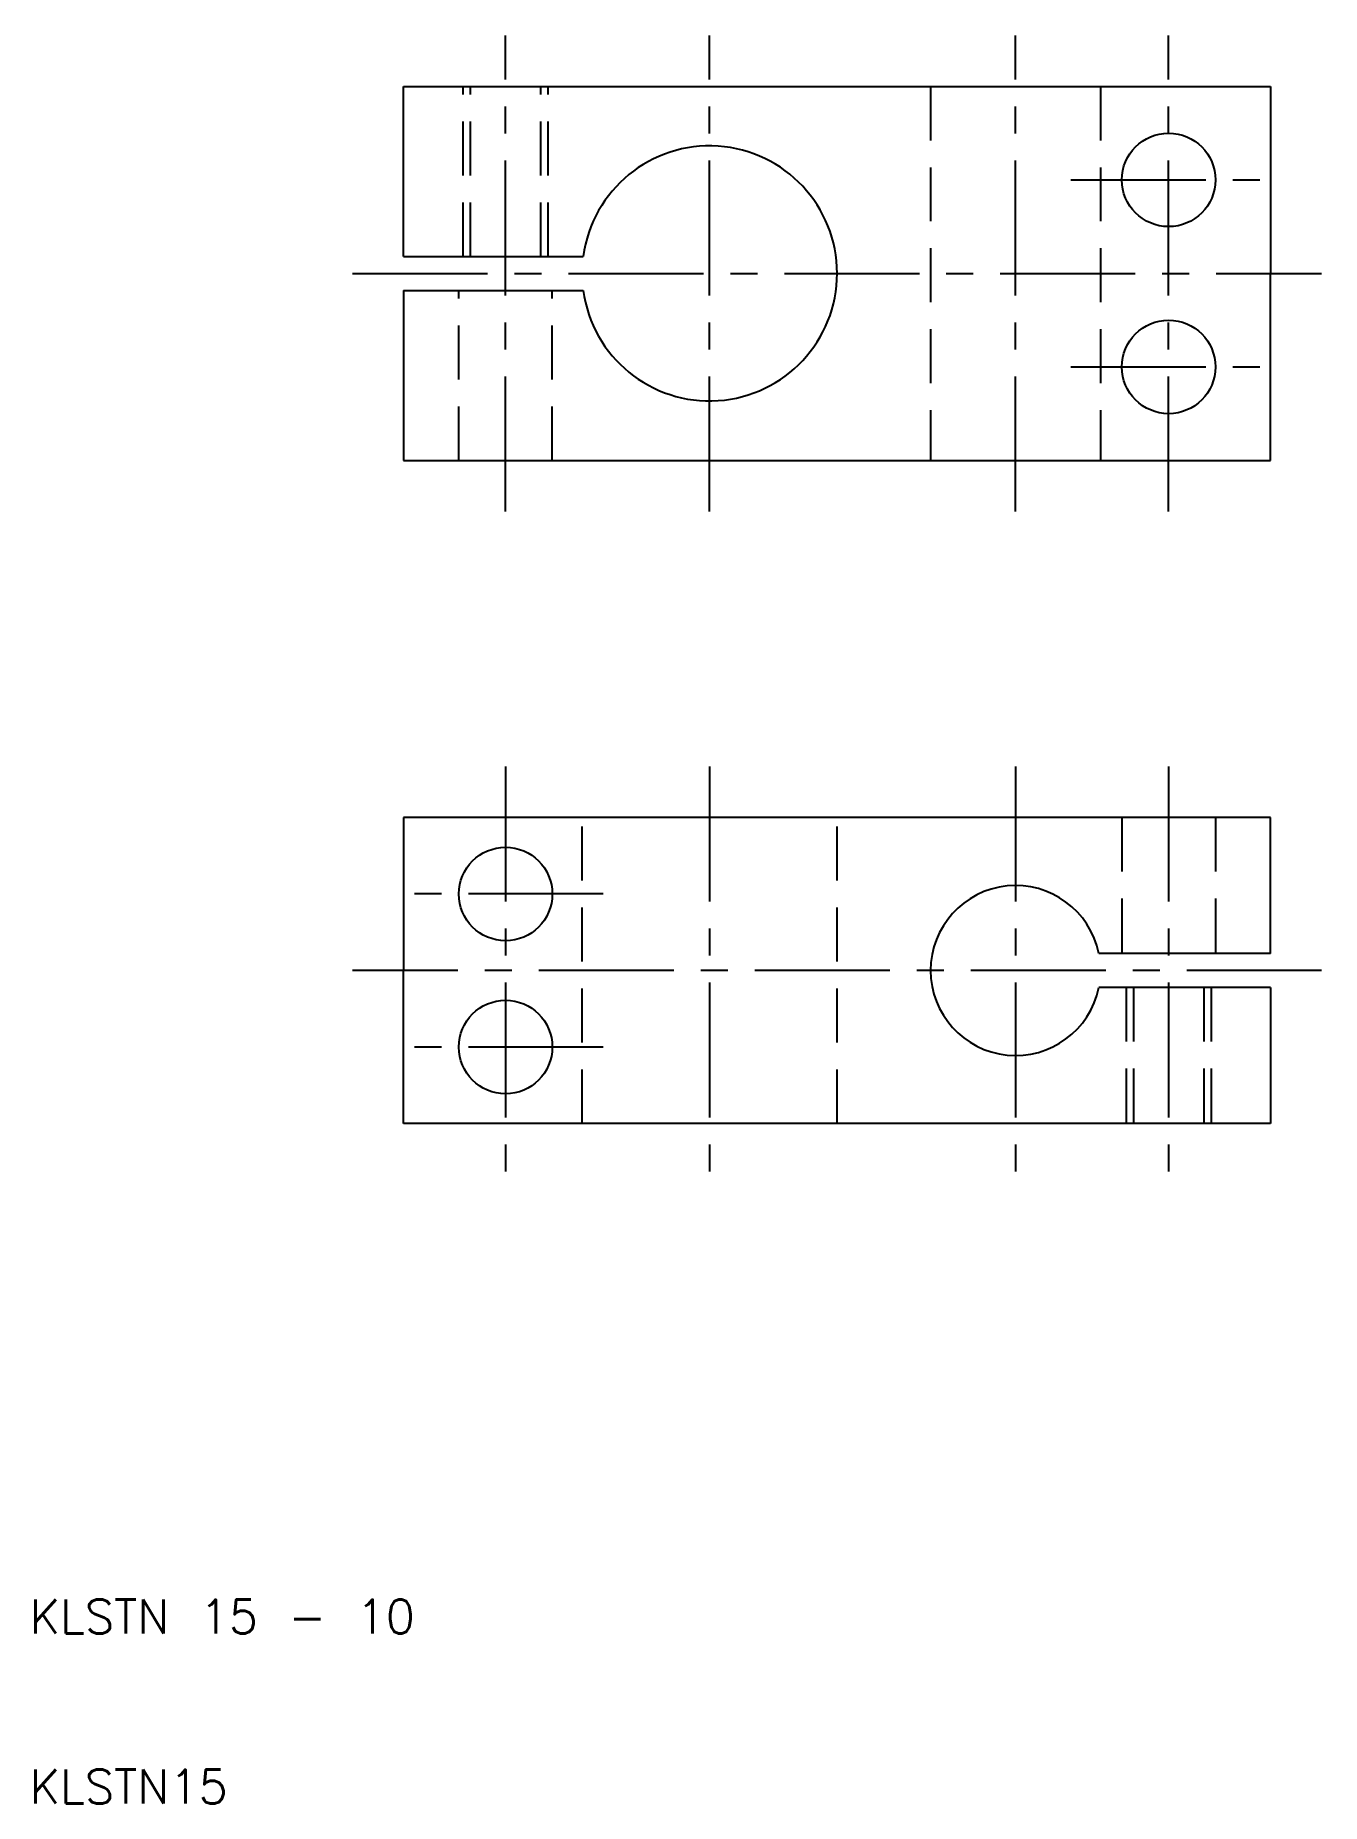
# Model space of a CAD drawing. Extents: x 10 to 86, y 10 to 114.
import ezdxf

# ---------------------------------------------------------------- set-up
doc = ezdxf.new("R2010")
doc.units = 0
doc.header["$LTSCALE"] = 0.25
doc.linetypes.add('CENTER', pattern=[50.8, 31.75, -6.35, 6.35, -6.35])
doc.linetypes.add('DASHED', pattern=[19.05, 12.7, -6.35])
doc.layers.get('0').update_dxf_attribs({"linetype": 'CONTINUOUS'})
doc.layers.add('CENTER', color=1, linetype='CENTER')
doc.styles.get("Standard").update_dxf_attribs({"font": 'txt.shx', "bigfont": 'extfont.shx'})

msp = doc.modelspace()

# ---------------------------------------------------------------- linework, layer by layer
for p, q in [((32, 111), (83, 111)), ((32, 101), (32, 111)), ((83, 111), (83, 100)), ((32, 101), (42.567, 101)), ((83, 89), (83, 100)), ((32, 99), (32, 89)), ((32, 99), (42.567, 99)), ((32, 89), (83, 89)), ((83, 68), (32, 68)), ((32, 68), (32, 59)), ((83, 60), (83, 68)), ((83, 60), (72.899, 60)), ((32, 50), (32, 59)), ((83, 58), (72.899, 58)), ((83, 58), (83, 50)), ((83, 50), (32, 50))]:
    msp.add_line(p, q)
at = {"color": 3, "linetype": 'DASHED'}
for p, q in [((35.5, 101), (35.5, 111)), ((35.933, 101), (35.933, 111)), ((40.067, 101), (40.067, 111)), ((40.5, 101), (40.5, 111)), ((63, 111), (63, 89)), ((73, 111), (73, 89)), ((35.25, 89), (35.25, 99)), ((40.75, 89), (40.75, 99)), ((42.5, 50), (42.5, 68)), ((57.5, 50), (57.5, 68)), ((74.25, 68), (74.25, 60)), ((79.75, 68), (79.75, 60)), ((74.5, 58), (74.5, 50)), ((74.933, 58), (74.933, 50)), ((79.067, 58), (79.067, 50)), ((79.5, 58), (79.5, 50))]:
    msp.add_line(p, q, dxfattribs=at)
for centre in [(77, 105.5), (77, 94.5), (38, 63.5), (38, 54.5)]:
    msp.add_circle(centre, 2.75)
for centre, radius, start, end in [((50, 100), 7.5, 187.66226, 172.33774), ((68, 59), 5, 11.53696, 348.46304)]:
    msp.add_arc(centre, radius, start, end)
at = {"layer": 'CENTER', "color": 1, "linetype": 'CENTER'}
for p, q in [((38, 86), (38, 114)), ((50, 86), (50, 114)), ((68, 86), (68, 114)), ((77, 86), (77, 114)), ((71.25, 105.5), (82.75, 105.5)), ((29, 100), (86, 100)), ((71.25, 94.5), (82.75, 94.5)), ((38, 71), (38, 47)), ((50, 71), (50, 47)), ((68, 71), (68, 47)), ((77, 71), (77, 47)), ((43.75, 63.5), (32.25, 63.5)), ((86, 59), (29, 59)), ((43.75, 54.5), (32.25, 54.5))]:
    msp.add_line(p, q, dxfattribs=at)

# ---------------------------------------------------------------- texts
for s, p in [('KLSTN 15 - 10', (10, 20)), ('KLSTN15', (10, 10))]:
    msp.add_text(s, height=2).set_placement(p)

doc.saveas('drawing.dxf')
